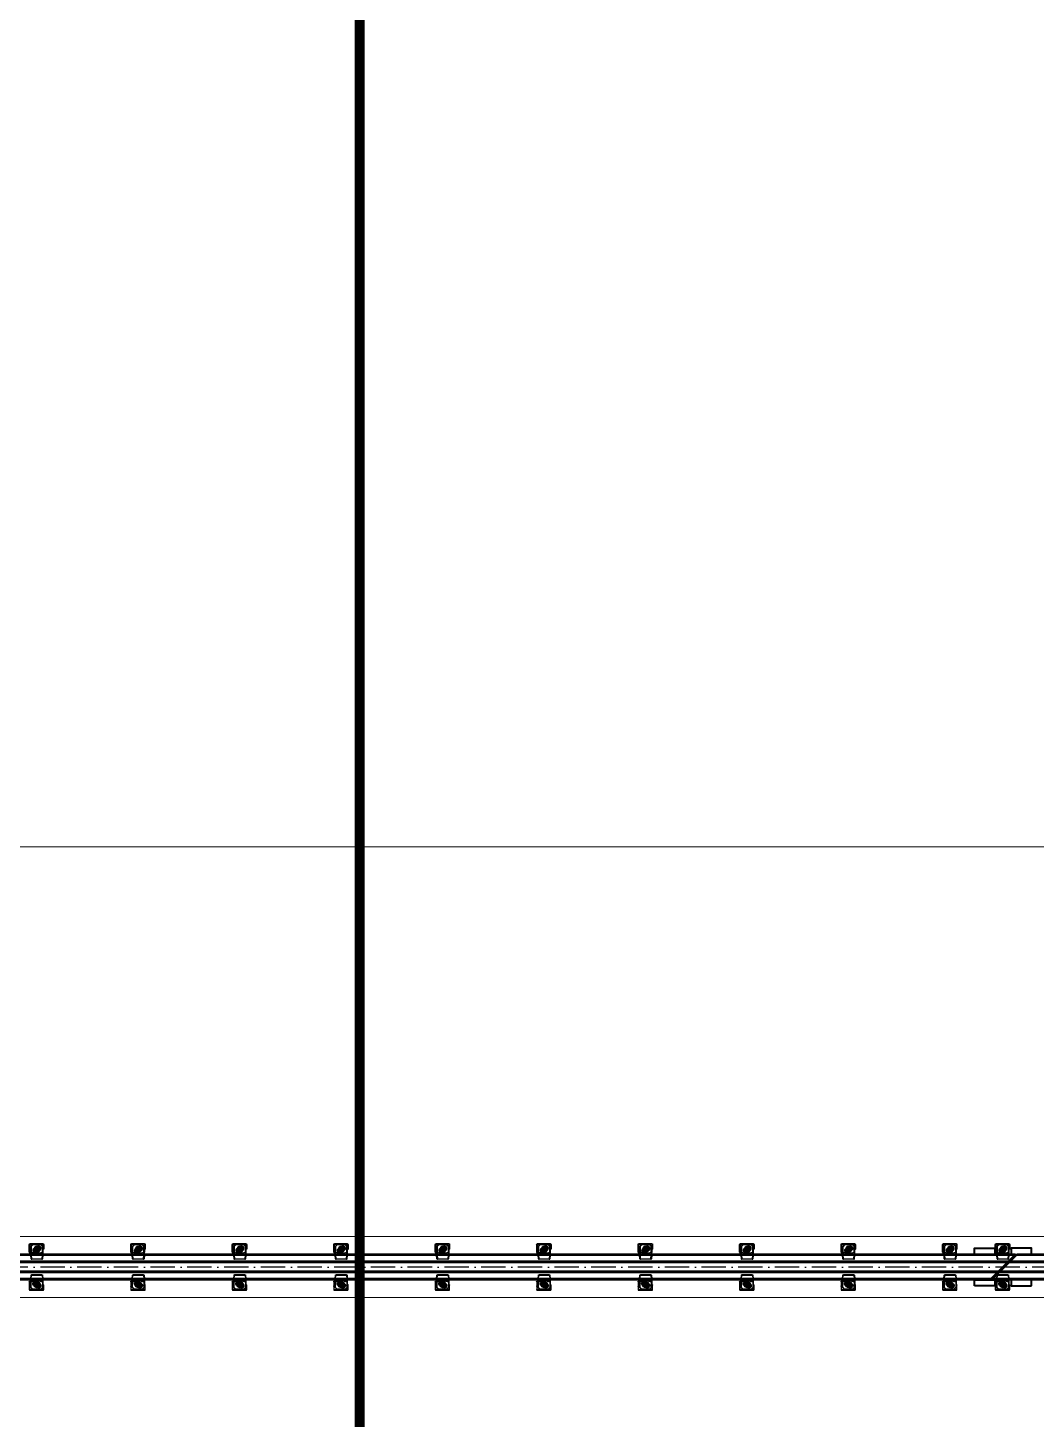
# Model space of a CAD drawing. Header units: centimetres. Extents: x 470464 to 524273, y 49611 to 59074.
# Drawn here: x 488386 to 488883, y 53483 to 54168 of the extents above; entities that cross this region are included whole.
import ezdxf

# ---------------------------------------------------------------- set-up
doc = ezdxf.new("R2010")
doc.units = ezdxf.units.CM
doc.header["$MEASUREMENT"] = 0
for name, pattern in [('1244_Aselsan_MIUM_3000$0$ACAD_ISO10W100', [18, 12, -3, 0, -3]), ('ACAD_ISO03W100', [30, 12, -18]), ('ACAD_ISO08W100', [36, 24, -3, 6, -3]), ('CHAIN', [0.3543, 0.2362, -0.0295, 0.0591, -0.0295]), ('XKITLINE00', [0])]:
    doc.linetypes.add(name, pattern=pattern)
doc.layers.add('---___EB_draft04_section', color=8, linetype='Continuous')
for name, color, linetype, lineweight in [('1', 7, 'Continuous', 25), ('AAA_EKSEN', 1, 'ACAD_ISO08W100', 9), ('S-COLS-CONC', 4, 'Continuous', 40)]:
    doc.layers.add(name, color=color, linetype=linetype, lineweight=lineweight)
doc.layers.add('A-ANNO-REVC-01', color=1, linetype='Continuous', lineweight=15, true_color=0xff0000, plot=False)
doc.styles.add('BARIŞ BABUR-3', font='arial.ttf')
doc.dimstyles.new('AAA_A4 BVS STANDART', dxfattribs={"dimscale": 12, "dimtxt": 1.8, "dimasz": 1.6, "dimexe": 0.18, "dimexo": 0.0625, "dimgap": 0.09, "dimtad": 1, "dimtoh": 1, "dimdec": 0, "dimzin": 9, "dimdsep": 46, "dimtxsty": 'BARIŞ BABUR-3', "dimcen": 0.09, "dimclrd": 1, "dimclre": 1, "dimclrt": 2, "dimadec": 0, "dimazin": 0, "dimtfac": 1, "dimtdec": 0, "dimtofl": 0, "dimtmove": 0, "dimatfit": 3, "dimfxl": 1, "dimtolj": 1, "dimtzin": 0, "dimlwd": 9, "dimlwe": 9, "dimarcsym": 0})

# ---------------------------------------------------------------- blocks, each defined once
blk = doc.blocks.new('*D297')
at = {"layer": 'A-ANNO-REVC-01', "color": 1, "lineweight": 9, "transparency": 16777216}
for p, q in [((485599.75, 45073.31), (485599.75, 45266.84)), ((493630.55, 45264.68), (485618.95, 45264.68)), ((493649.75, 45073.31), (493649.75, 45266.84))]:
    blk.add_line(p, q, dxfattribs=at)
at = {"layer": 'A-ANNO-REVC-01', "color": 1, "transparency": 16777216}
for points in [[(485618.95, 45267.88), (485618.95, 45261.48), (485599.75, 45264.68)], [(493630.55, 45261.48), (493630.55, 45267.88), (493649.75, 45264.68)]]:
    blk.add_solid(points, dxfattribs=at)
at = {"layer": 'Defpoints', "color": 0, "transparency": 16777216}
for p in [(485599.75, 45264.68), (485599.75, 45072.56), (493649.75, 45072.56)]:
    blk.add_point(p, dxfattribs=at)
at = {"layer": 'A-ANNO-REVC-01', "color": 2, "transparency": 16777216, "insert": (489624.75, 45278.92), "char_height": 21.6, "attachment_point": 5, "style": 'BARIŞ BABUR-3'}
blk.add_mtext('\\A1;YÜRÜME YOLU BOYU : 8050', dxfattribs=at)
blk = doc.blocks.new('sfsdsggssg')
at = {"layer": '1', "color": 2, "linetype": 'Continuous'}
for p, q in [((1141.12, -34640.04), (1141.14, -34640.05)), ((1141.12, -34640.04), (1141.12, -34645.13)), ((1141.14, -34640.05), (1141.34, -34640.05)), ((1141.14, -34640.05), (1141.14, -34645.11)), ((1141.34, -34645.11), (1141.34, -34640.05)), ((1141.39, -34639.74), (1143.17, -34639.58)), ((1141.41, -34639.76), (1141.39, -34639.74)), ((1143.18, -34639.6), (1141.41, -34639.76)), ((1141.41, -34639.76), (1141.43, -34639.95)), ((1141.43, -34639.95), (1143.19, -34639.8)), ((1143.18, -34639.6), (1143.19, -34639.8)), ((1143.2, -34639.6), (1143.2, -34639.8)), ((1143.56, -34639.62), (1143.54, -34639.81)), ((1143.54, -34639.81), (1143.64, -34639.82)), ((1143.56, -34639.62), (1143.57, -34639.58)), ((1143.66, -34639.63), (1143.56, -34639.62)), ((1143.57, -34639.58), (1144.07, -34639.58)), ((1143.66, -34639.63), (1143.64, -34639.82)), ((1143.64, -34639.82), (1143.79, -34639.88)), ((1144.06, -34639.63), (1144.07, -34639.58)), ((1144.45, -34639.58), (1147.37, -34639.58)), ((1144.45, -34639.61), (1144.45, -34639.58)), ((1144.57, -34642.74), (1144.5, -34642.84)), ((1144.6, -34642.9), (1144.5, -34642.84)), ((1147.36, -34639.6), (1144.65, -34639.6)), ((1144.65, -34639.6), (1144.65, -34639.8)), ((1144.65, -34639.8), (1147.36, -34639.8)), ((1145.51, -34641.09), (1145.49, -34641.12)), ((1145.51, -34641.09), (1145.53, -34641.11)), ((1145.84, -34639.58), (1145.99, -34639.33)), ((1146.02, -34639.39), (1145.91, -34639.58)), ((1145.99, -34639.33), (1146.02, -34639.39)), ((1146.14, -34639.58), (1146.2, -34639.49)), ((1146.28, -34639.24), (1146.25, -34639.18)), ((1148.46, -34639.18), (1146.25, -34639.18)), ((1148.4, -34639.24), (1146.28, -34639.24)), ((1146.28, -34639.44), (1148.4, -34639.44)), ((1147.37, -34639.58), (1147.36, -34639.6)), ((1147.36, -34639.6), (1147.36, -34639.8)), ((1147.43, -34639.83), (1147.58, -34639.69)), ((1147.43, -34639.83), (1148.25, -34640.64)), ((1147.58, -34639.69), (1147.58, -34639.67)), ((1148.39, -34640.5), (1147.58, -34639.69)), ((1147.59, -34639.67), (1148.41, -34640.49)), ((1148.25, -34640.64), (1148.39, -34640.5)), ((1148.28, -34640.72), (1148.28, -34644.45)), ((1148.28, -34640.72), (1148.47, -34640.72)), ((1148.41, -34640.49), (1148.39, -34640.5)), ((1148.46, -34639.18), (1148.4, -34639.24)), ((1148.47, -34640.72), (1148.5, -34640.71)), ((1148.47, -34644.45), (1148.47, -34640.72)), ((1148.5, -34639.54), (1148.51, -34642.73)), ((1148.5, -34640.71), (1148.5, -34644.46)), ((1148.68, -34643.14), (1148.71, -34642.91)), ((1148.69, -34645.92), (1148.68, -34643.14)), ((1148.7, -34639.54), (1148.75, -34639.48)), ((1148.71, -34642.91), (1148.7, -34639.54)), ((1148.75, -34639.48), (1148.75, -34645.98)), ((1141.14, -34645.11), (1141.12, -34645.13)), ((1141.14, -34645.11), (1141.34, -34645.11)), ((1141.39, -34645.42), (1141.41, -34645.41)), ((1143.17, -34645.58), (1141.39, -34645.42)), ((1141.41, -34645.41), (1141.43, -34645.21)), ((1141.41, -34645.41), (1143.18, -34645.56)), ((1143.19, -34645.36), (1141.43, -34645.21)), ((1143.18, -34645.56), (1143.19, -34645.36)), ((1143.2, -34645.36), (1143.2, -34645.56)), ((1143.64, -34645.34), (1143.54, -34645.35)), ((1143.54, -34645.35), (1143.56, -34645.55)), ((1143.56, -34645.55), (1143.66, -34645.54)), ((1143.56, -34645.55), (1143.57, -34645.58)), ((1144.07, -34645.58), (1143.57, -34645.58)), ((1143.79, -34645.28), (1143.64, -34645.34)), ((1143.64, -34645.34), (1143.66, -34645.54)), ((1144.06, -34645.54), (1144.07, -34645.58)), ((1144.25, -34645.58), (1144.25, -34645.98)), ((1144.29, -34645.94), (1144.25, -34645.98)), ((1144.3, -34645.58), (1144.29, -34645.94)), ((1144.45, -34645.55), (1144.45, -34645.58)), ((1147.37, -34645.58), (1144.45, -34645.58)), ((1144.49, -34645.95), (1144.5, -34645.58)), ((1144.55, -34646.28), (1144.59, -34646.24)), ((1144.55, -34646.28), (1148.46, -34646.28)), ((1146.46, -34646.05), (1144.59, -34646.05)), ((1144.59, -34646.24), (1146.72, -34646.24)), ((1144.65, -34645.36), (1144.65, -34645.56)), ((1147.36, -34645.36), (1144.65, -34645.36)), ((1144.65, -34645.56), (1147.36, -34645.56)), ((1146.45, -34643.96), (1146.49, -34643.98)), ((1146.49, -34643.98), (1146.51, -34643.94)), ((1146.65, -34645.58), (1146.51, -34645.83)), ((1146.72, -34646.24), (1146.84, -34646.22)), ((1146.84, -34646.03), (1146.84, -34646.22)), ((1148.39, -34646.03), (1146.84, -34646.03)), ((1146.84, -34646.22), (1148.39, -34646.22)), ((1147.36, -34645.36), (1147.36, -34645.56)), ((1147.36, -34645.56), (1147.37, -34645.58)), ((1148.25, -34644.52), (1147.43, -34645.33)), ((1147.43, -34645.33), (1147.58, -34645.47)), ((1147.58, -34645.47), (1148.39, -34644.66)), ((1147.58, -34645.49), (1147.58, -34645.47)), ((1148.41, -34644.67), (1147.59, -34645.49)), ((1148.25, -34644.52), (1148.39, -34644.66)), ((1148.28, -34644.45), (1148.47, -34644.45)), ((1148.39, -34644.66), (1148.41, -34644.67)), ((1148.39, -34646.03), (1148.39, -34646.22)), ((1148.39, -34646.22), (1148.46, -34646.28)), ((1148.5, -34644.46), (1148.47, -34644.45)), ((1148.49, -34644.53), (1148.49, -34645.93)), ((1148.75, -34645.98), (1148.69, -34645.92))]:
    blk.add_line(p, q, dxfattribs=at)
for radius in [1.5, 0.7]:
    blk.add_circle((1146.05, -34642.51), radius, dxfattribs=at)
at = {"layer": '1', "color": 2, "linetype": 'Continuous', "extrusion": (0, 0, -1)}
blk.add_circle((-1146.05, -34642.51), 0.8, dxfattribs=at)
for centre, start, end in [((-1145.5, -34643.41), 209.85389, 29.85389), ((-1146.5, -34641.66), 29.85389, 207.47171)]:
    blk.add_arc(centre, 1.14, start, end, dxfattribs=at)
at = {"layer": '1', "color": 2, "linetype": 'Continuous'}
for centre, radius, start, end in [((1145.5, -34643.41), 0.943, 155.46736, 321.17423), ((1145.5, -34643.41), 0.92, 156.92705, 319.71455), ((1146.05, -34642.51), 1.2, 166, 226), ((1146.05, -34642.51), 1.2, 106, 166), ((1146.05, -34642.51), 1.2, 226, 286), ((1146.05, -34642.51), 1.2, 46, 106), ((1146.5, -34641.66), 0.943, 345.8258, 138.46299), ((1146.5, -34641.66), 0.92, 347.60892, 136.67705), ((1146.05, -34642.51), 1.2, 286, 346), ((1146.05, -34642.51), 1.2, 346, 46)]:
    blk.add_arc(centre, radius, start, end, dxfattribs=at)
at = {"layer": '1', "color": 2, "linetype": 'Continuous', "extrusion": (0, 0, -1)}
for centre, major_axis, ratio, start_param, end_param in [((1141.42, -34640.04), (-0.222, 0.204), 0.995811, 5.544902, 7.021469), ((1141.44, -34640.05), (0.203, 0.221), 0.997694, 3.974105, 5.450673), ((1141.44, -34640.05), (0.0742, -0.068), 0.993033, 2.403309, 3.879876), ((1143.64, -34639.82), (0.001, 0.2), 0.752836, 0.132804, 1.847295), ((1152.49, -34642.58), (-8.4, 0), 0.918737, 5.915201, 6.65117), ((1144.04, -34639.83), (0.001, 0.2), 0.752479, 0.132721, 1.852962), ((1144.31, -34639.82), (-0.014, 0.199), 0.74106, 0.130215, 1.915333), ((1144.45, -34639.81), (-0.008, 0.2), 0.422896, 0.096328, 1.761115), ((1146.28, -34639.54), (0.271, 0.128), 0.997202, 4.110755, 5.150568), ((1146.19, -34639.49), (-0.173, 0.101), 0.027764, 4.691233, 6.195885), ((1146.28, -34639.54), (-0.0748, 0.0667), 0.997721, 6.084759, 7.124571), ((1146.28, -34639.44), (0, 0.2), 0.004243, 0.087267, 1.605444), ((1147.36, -34639.9), (-0.277, 0.115), 0.998522, 1.179673, 1.96192), ((1147.36, -34639.9), (0.0384, 0.0928), 0.995546, 5.892062, 6.674309), ((1147.37, -34639.88), (0.115, 0.278), 0.997326, 5.892062, 6.674309), ((1148.17, -34640.72), (-0.0928, -0.0384), 0.995546, 2.750469, 3.532716), ((1148.17, -34640.72), (-0.115, 0.277), 0.998522, 1.179673, 1.96192), ((1148.4, -34639.44), (0, 0.2), 0.004243, 0.087267, 1.605444), ((1148.4, -34639.54), (-0.243, 0.175), 0.996422, 0.949848, 2.513048), ((1148.4, -34639.54), (0.0889, 0.0469), 0.994028, 5.200197, 6.763397), ((1148.2, -34640.71), (0.278, 0.115), 0.997326, 5.892062, 6.674309), ((1148.5, -34639.54), (0.2, 0.001), 0.034652, 0.087319, 1.566648), ((1148.51, -34642.74), (0.008, 0.2), 0.005639, 3.866293, 4.746837), ((1148.47, -34643.25), (0.056, 0.516), 0.770786, 6.203754, 6.230389), ((1148.51, -34642.91), (-0.201, 0.003), 0.124494, 1.540952, 3.020281), ((1148.49, -34643.14), (0.199, -0.02), 0.74823, 4.69971, 6.151435), ((1148.49, -34643.14), (-0.2, -0.001), 0.034899, 3.228912, 4.651252), ((1148.51, -34642.91), (-0.188, 0.076), 0.878606, 1.230281, 2.70961), ((1141.42, -34645.13), (0.222, 0.204), 0.995811, 2.403309, 3.879876), ((1141.44, -34645.11), (-0.203, 0.221), 0.997694, 3.974105, 5.450673), ((1141.44, -34645.11), (0.0742, 0.068), 0.993033, 2.403309, 3.879876), ((1143.64, -34645.34), (-0.001, 0.2), 0.752836, 1.294298, 3.008789), ((1144.04, -34645.34), (-0.001, 0.2), 0.752479, 1.288631, 3.008872), ((1144.56, -34645.98), (0.214, 0.214), 0.992433, 2.359993, 3.923193), ((1144.49, -34645.94), (-0.2, 0.001), 0.034627, 4.708031, 6.195866), ((1144.59, -34645.94), (-0.138, 0.267), 0.998031, 3.623062, 5.186262), ((1144.31, -34645.35), (0.014, 0.199), 0.74106, 1.22626, 3.011378), ((1144.45, -34645.36), (0.008, 0.2), 0.422896, 1.380478, 3.045264), ((1144.6, -34645.95), (0.0592, 0.0819), 0.989251, 2.52068, 4.08388), ((1144.59, -34646.04), (0, -0.2), 0.004269, 4.747034, 6.195918), ((1146.9, -34646), (0.426, 0.115), 0.905428, 3.310168, 3.875491), ((1146.46, -34646.06), (-0.199, -0.016), 0.034866, 1.569261, 2.70958), ((1146.72, -34646.04), (-0.256, 0.042), 0.76271, 4.58737, 6.036255), ((1146.51, -34645.83), (-0.174, 0.099), 0.027964, 1.549906, 2.758993), ((1146.84, -34646.02), (-0.038, 0.196), 0.907507, 3.350606, 5.211047), ((1146.9, -34646.01), (0.253, 0.061), 0.768803, 3.289543, 3.701099), ((1146.72, -34646.04), (-0.012, 0.201), 0.369521, 3.302192, 4.751077), ((1146.84, -34646.02), (-0.187, 0.071), 0.032625, 4.699988, 5.905162), ((1176.86, -34592.77), (84.96, 148.55), 0.001169, 1.933599, 1.936064), ((1146.84, -34646.01), (-0.174, 0.099), 0.030283, 4.695034, 5.900559), ((1176.86, -34592.78), (84.96, 148.54), 0.002337, 1.9329, 1.936067), ((1147.36, -34645.26), (0.0384, -0.0928), 0.995546, 5.892062, 6.674309), ((1147.36, -34645.26), (0.277, 0.115), 0.998522, 1.179673, 1.96192), ((1147.37, -34645.28), (-0.115, 0.278), 0.997326, 2.750469, 3.532716), ((1148.17, -34644.45), (0.0928, -0.0384), 0.995546, 5.892062, 6.674309), ((1148.17, -34644.45), (0.115, 0.277), 0.998522, 1.179673, 1.96192), ((1148.39, -34645.92), (0.139, 0.266), 0.998207, 1.09196, 2.65516), ((1148.39, -34645.93), (-0.0609, 0.0807), 0.988978, 2.219923, 3.783123), ((1148.2, -34644.46), (-0.278, 0.115), 0.997326, 2.750469, 3.532716), ((1148.49, -34645.92), (-0.2, -0.001), 0.034899, 3.228912, 4.712496)]:
    blk.add_ellipse(centre, major_axis=major_axis, ratio=ratio, start_param=start_param, end_param=end_param, dxfattribs=at)
at = {"layer": '1', "color": 2, "linetype": 'Continuous'}
for centre, major_axis, ratio, start_param, end_param in [((1152.2, -34642.58), (-9.07, 0), 0.918737, 5.945855, 6.620515), ((1146.25, -34639.48), (-0.15, 0.261), 0.994945, 5.763279, 6.803091), ((1148.45, -34639.48), (0.214, 0.214), 0.992433, 5.501585, 7.064785), ((1148.45, -34645.98), (-0.214, 0.214), 0.992433, 2.359993, 3.923193)]:
    blk.add_ellipse(centre, major_axis=major_axis, ratio=ratio, start_param=start_param, end_param=end_param, dxfattribs=at)
for points, weights in [([(1141.12, -34640.04), (1141.12, -34640.04), (1141.12, -34640.04)], [0.500000154953, 0.499999845047, 0.500000154953]), ([(1141.39, -34639.74), (1141.39, -34639.74), (1141.39, -34639.74)], [0.500000154951, 0.499999845049, 0.500000154951]), ([(1147.37, -34639.58), (1147.37, -34639.58), (1147.37, -34639.58)], [0.500000031564, 0.499999968436, 0.500000031564]), ([(1147.58, -34639.67), (1147.59, -34639.67), (1147.59, -34639.67)], [0.500000032286, 0.499999967714, 0.500000032286]), ([(1148.41, -34640.49), (1148.41, -34640.49), (1148.41, -34640.49)], [0.500000032004, 0.499999967996, 0.500000032004]), ([(1148.5, -34640.71), (1148.5, -34640.71), (1148.5, -34640.71)], [0.500000031722, 0.499999968278, 0.500000031722]), ([(1141.12, -34645.13), (1141.12, -34645.13), (1141.12, -34645.13)], [0.500000154938, 0.499999845062, 0.500000154938]), ([(1141.39, -34645.42), (1141.39, -34645.42), (1141.39, -34645.42)], [0.500000154962, 0.499999845038, 0.500000154962]), ([(1147.37, -34645.58), (1147.37, -34645.58), (1147.37, -34645.58)], [0.500000031519, 0.499999968481, 0.500000031519]), ([(1147.59, -34645.49), (1147.59, -34645.49), (1147.58, -34645.49)], [0.500000031966, 0.499999968034, 0.500000031966]), ([(1148.41, -34644.67), (1148.41, -34644.67), (1148.41, -34644.67)], [0.500000031836, 0.499999968164, 0.500000031836]), ([(1148.5, -34644.46), (1148.5, -34644.46), (1148.5, -34644.46)], [0.500000031229, 0.499999968771, 0.500000031229])]:
    blk.add_rational_spline(points, weights, degree=2, dxfattribs=at)
for points, knots in [([(1143.17, -34639.58), (1143.17, -34639.59), (1143.17, -34639.59), (1143.18, -34639.6), (1143.18, -34639.6), (1143.18, -34639.6)], [0, 0, 0, 0, 0.876308, 0.876308, 1, 1, 1, 1]), ([(1143.2, -34639.58), (1143.23, -34639.58), (1143.3, -34639.58), (1143.4, -34639.58), (1143.49, -34639.58), (1143.54, -34639.58), (1143.57, -34639.58)], [0, 0, 0, 0, 0.225713, 0.483808, 0.741904, 1, 1, 1, 1]), ([(1143.56, -34639.62), (1143.56, -34639.62), (1143.56, -34639.62), (1143.52, -34639.61), (1143.47, -34639.61), (1143.38, -34639.6), (1143.35, -34639.6), (1143.27, -34639.6), (1143.24, -34639.6), (1143.2, -34639.6)], [0, 0, 0, 0, 0.000017, 0.000017, 0.401467, 0.401467, 0.701656, 0.701656, 1, 1, 1, 1]), ([(1143.2, -34639.8), (1143.24, -34639.8), (1143.27, -34639.8), (1143.34, -34639.8), (1143.38, -34639.8), (1143.45, -34639.81), (1143.5, -34639.81), (1143.54, -34639.81)], [0, 0, 0, 0, 0.304321, 0.304321, 0.608496, 0.608496, 1, 1, 1, 1]), ([(1143.79, -34645.28), (1143.62, -34644.85), (1143.49, -34644.41), (1143.32, -34643.5), (1143.28, -34643.04), (1143.28, -34641.66), (1143.45, -34640.74), (1143.79, -34639.88)], [0, 0, 0, 0, 0.25, 0.25, 0.5, 0.5, 1, 1, 1, 1]), ([(1143.79, -34639.88), (1143.87, -34639.88), (1143.96, -34639.88), (1144.09, -34639.88), (1144.14, -34639.88), (1144.19, -34639.88)], [0, 0, 0, 0, 0.657537, 0.657537, 1, 1, 1, 1]), ([(1144.45, -34639.87), (1144.28, -34640.31), (1144.15, -34640.75), (1143.98, -34641.66), (1143.93, -34642.13), (1143.94, -34643.5), (1144.11, -34644.43), (1144.45, -34645.29)], [0, 0, 0, 0, 0.25, 0.25, 0.5, 0.5, 1, 1, 1, 1]), ([(1144.32, -34639.62), (1144.3, -34639.62), (1144.29, -34639.62), (1144.24, -34639.62), (1144.2, -34639.62), (1144.13, -34639.63), (1144.1, -34639.63), (1144.06, -34639.63), (1144.06, -34639.63), (1144.06, -34639.63)], [0, 0, 0, 0, 0.155547, 0.155547, 0.580528, 0.580528, 0.999985, 0.999985, 1, 1, 1, 1]), ([(1144.07, -34639.58), (1144.09, -34639.58), (1144.14, -34639.58), (1144.24, -34639.58), (1144.34, -34639.58), (1144.41, -34639.58), (1144.45, -34639.58)], [0, 0, 0, 0, 0.25, 0.5, 0.749999, 1, 1, 1, 1]), ([(1144.19, -34639.88), (1144.22, -34639.88), (1144.26, -34639.88), (1144.34, -34639.88), (1144.37, -34639.88), (1144.43, -34639.87), (1144.44, -34639.87), (1144.45, -34639.87)], [0, 0, 0, 0, 0.423047, 0.423047, 0.845832, 0.845832, 1, 1, 1, 1]), ([(1144.45, -34639.61), (1144.45, -34639.61), (1144.45, -34639.61), (1144.41, -34639.61), (1144.37, -34639.61), (1144.33, -34639.62), (1144.32, -34639.62), (1144.32, -34639.62)], [0, 0, 0, 0, 0.000035, 0.000035, 0.836112, 0.836112, 1, 1, 1, 1]), ([(1144.65, -34639.6), (1144.63, -34639.6), (1144.61, -34639.6), (1144.59, -34639.61), (1144.55, -34639.61), (1144.5, -34639.61), (1144.45, -34639.61)], [0, 0, 0, 0, 0.267342, 0.267342, 0.267342, 1, 1, 1, 1]), ([(1144.45, -34639.87), (1144.47, -34639.86), (1144.5, -34639.86), (1144.53, -34639.85), (1144.53, -34639.84), (1144.54, -34639.84)], [0, 0, 0, 0, 0.864692, 0.864692, 1, 1, 1, 1]), ([(1144.54, -34639.84), (1144.56, -34639.83), (1144.59, -34639.82), (1144.62, -34639.81), (1144.62, -34639.81), (1144.63, -34639.81), (1144.64, -34639.81), (1144.65, -34639.8)], [0, 0, 0, 0, 0.704482, 0.704482, 0.731136, 0.731136, 1, 1, 1, 1]), ([(1144.72, -34642.9), (1144.74, -34642.79), (1144.77, -34642.68), (1144.83, -34642.46), (1144.86, -34642.34), (1144.89, -34642.22)], [0, 0, 0, 0, 0.5, 0.5, 1, 1, 1, 1]), ([(1145.05, -34641.55), (1145.16, -34641.52), (1145.26, -34641.49), (1145.48, -34641.43), (1145.6, -34641.39), (1145.72, -34641.36)], [0, 0, 0, 0, 0.5, 0.5, 1, 1, 1, 1]), ([(1145.71, -34643.86), (1145.64, -34643.78), (1145.56, -34643.71), (1145.39, -34643.55), (1145.3, -34643.46), (1145.22, -34643.38)], [0, 0, 0, 0, 0.5, 0.5, 1, 1, 1, 1]), ([(1146.38, -34641.17), (1146.46, -34641.24), (1146.54, -34641.32), (1146.71, -34641.48), (1146.8, -34641.57), (1146.88, -34641.65)], [0, 0, 0, 0, 0.5, 0.5, 1, 1, 1, 1]), ([(1147.05, -34643.48), (1146.94, -34643.51), (1146.84, -34643.54), (1146.62, -34643.6), (1146.5, -34643.63), (1146.38, -34643.67)], [0, 0, 0, 0, 0.5, 0.5, 1, 1, 1, 1]), ([(1147.38, -34642.13), (1147.36, -34642.24), (1147.33, -34642.34), (1147.27, -34642.57), (1147.24, -34642.69), (1147.21, -34642.8)], [0, 0, 0, 0, 0.5, 0.5, 1, 1, 1, 1]), ([(1143.54, -34645.35), (1143.5, -34645.35), (1143.46, -34645.36), (1143.38, -34645.36), (1143.35, -34645.36), (1143.27, -34645.36), (1143.24, -34645.36), (1143.2, -34645.36)], [0, 0, 0, 0, 0.37098, 0.37098, 0.685408, 0.685408, 1, 1, 1, 1]), ([(1143.2, -34645.56), (1143.24, -34645.56), (1143.28, -34645.56), (1143.35, -34645.56), (1143.39, -34645.56), (1143.47, -34645.55), (1143.52, -34645.55), (1143.56, -34645.55)], [0, 0, 0, 0, 0.308433, 0.308433, 0.618953, 0.618953, 1, 1, 1, 1]), ([(1143.57, -34645.58), (1143.54, -34645.58), (1143.49, -34645.58), (1143.4, -34645.58), (1143.3, -34645.58), (1143.23, -34645.58), (1143.2, -34645.58)], [0, 0, 0, 0, 0.258096, 0.516192, 0.774287, 1, 1, 1, 1]), ([(1144.19, -34645.28), (1144.1, -34645.28), (1144.01, -34645.28), (1143.88, -34645.28), (1143.83, -34645.28), (1143.79, -34645.28)], [0, 0, 0, 0, 0.657537, 0.657537, 1, 1, 1, 1]), ([(1144.06, -34645.54), (1144.06, -34645.54), (1144.06, -34645.54), (1144.1, -34645.54), (1144.14, -34645.54), (1144.23, -34645.54), (1144.27, -34645.54), (1144.32, -34645.55)], [0, 0, 0, 0, 0.000015, 0.000015, 0.496417, 0.496417, 1, 1, 1, 1]), ([(1144.45, -34645.58), (1144.41, -34645.58), (1144.34, -34645.58), (1144.24, -34645.58), (1144.14, -34645.58), (1144.09, -34645.58), (1144.07, -34645.58)], [0, 0, 0, 0, 0.250001, 0.5, 0.75, 1, 1, 1, 1]), ([(1144.45, -34645.29), (1144.41, -34645.29), (1144.36, -34645.29), (1144.28, -34645.28), (1144.23, -34645.28), (1144.19, -34645.28)], [0, 0, 0, 0, 0.500153, 0.500153, 1, 1, 1, 1]), ([(1144.32, -34645.55), (1144.35, -34645.55), (1144.38, -34645.55), (1144.43, -34645.55), (1144.44, -34645.55), (1144.45, -34645.55), (1144.45, -34645.55), (1144.45, -34645.55)], [0, 0, 0, 0, 0.836069, 0.836069, 0.999965, 0.999965, 1, 1, 1, 1]), ([(1144.54, -34645.32), (1144.51, -34645.31), (1144.49, -34645.3), (1144.46, -34645.29), (1144.46, -34645.29), (1144.45, -34645.29)], [0, 0, 0, 0, 0.863107, 0.863107, 1, 1, 1, 1]), ([(1144.65, -34645.36), (1144.62, -34645.35), (1144.58, -34645.34), (1144.55, -34645.32), (1144.54, -34645.32), (1144.54, -34645.32)], [0, 0, 0, 0, 0.858601, 0.858601, 1, 1, 1, 1])]:
    blk.add_open_spline(points, degree=3, knots=knots, dxfattribs=at)
for points in [[(1143.2, -34639.58), (1143.19, -34639.58), (1143.18, -34639.58), (1143.17, -34639.58)], [(1143.17, -34639.58), (1143.17, -34639.58), (1143.17, -34639.58), (1143.17, -34639.58)], [(1143.2, -34639.6), (1143.19, -34639.6), (1143.18, -34639.6), (1143.18, -34639.6)], [(1143.19, -34639.8), (1143.2, -34639.8), (1143.2, -34639.8), (1143.2, -34639.8)], [(1143.2, -34639.6), (1143.2, -34639.59), (1143.2, -34639.59), (1143.2, -34639.58)], [(1143.2, -34639.58), (1143.2, -34639.58), (1143.2, -34639.58), (1143.2, -34639.58)], [(1144.06, -34639.63), (1143.93, -34639.63), (1143.8, -34639.63), (1143.66, -34639.63)], [(1145.22, -34643.38), (1145.04, -34643.21), (1144.87, -34643.04), (1144.72, -34642.9)], [(1144.89, -34642.22), (1144.94, -34641.99), (1145, -34641.76), (1145.05, -34641.55)], [(1146.38, -34643.67), (1146.15, -34643.73), (1145.92, -34643.8), (1145.71, -34643.86)], [(1145.72, -34641.36), (1145.95, -34641.29), (1146.18, -34641.23), (1146.38, -34641.17)], [(1146.88, -34641.65), (1147.06, -34641.82), (1147.23, -34641.98), (1147.38, -34642.13)], [(1147.21, -34642.8), (1147.16, -34643.04), (1147.1, -34643.27), (1147.05, -34643.48)], [(1143.18, -34645.56), (1143.17, -34645.57), (1143.17, -34645.57), (1143.17, -34645.58)], [(1143.17, -34645.58), (1143.18, -34645.58), (1143.19, -34645.58), (1143.2, -34645.58)], [(1143.17, -34645.58), (1143.17, -34645.58), (1143.17, -34645.58), (1143.17, -34645.58)], [(1143.18, -34645.56), (1143.18, -34645.56), (1143.19, -34645.56), (1143.2, -34645.56)], [(1143.2, -34645.36), (1143.2, -34645.36), (1143.2, -34645.36), (1143.19, -34645.36)], [(1143.2, -34645.58), (1143.2, -34645.58), (1143.2, -34645.57), (1143.2, -34645.56)], [(1143.2, -34645.58), (1143.2, -34645.58), (1143.2, -34645.58), (1143.2, -34645.58)], [(1143.66, -34645.54), (1143.8, -34645.54), (1143.93, -34645.54), (1144.06, -34645.54)], [(1144.45, -34645.55), (1144.51, -34645.56), (1144.58, -34645.56), (1144.65, -34645.56)], [(1146.68, -34645.92), (1146.67, -34645.93), (1146.67, -34645.94), (1146.66, -34645.96)], [(1146.84, -34646.03), (1146.84, -34646.02), (1146.84, -34646.02), (1146.84, -34646.02)]]:
    blk.add_open_spline(points, degree=3, dxfattribs=at)
at = {"layer": 'AAA_EKSEN', "color": 2, "linetype": 'CHAIN', "ltscale": 20}
for p, q in [((1147.05, -34642.51), (1145.05, -34642.51)), ((1146.05, -34641.51), (1146.05, -34643.51))]:
    blk.add_line(p, q, dxfattribs=at)
blk = doc.blocks.new('dfghdsfdhfd')
at = {"layer": 'S-COLS-CONC', "color": 2}
for p, q in [((1058.46, -34669.09), (1045.96, -34681.59)), ((1058.09, -34669.46), (1058.09, -35856.96)), ((1058.46, -34669.09), (1058.46, -35856.59)), ((1049.51, -34678.04), (1049.51, -35865.54)), ((1049.96, -34677.59), (1049.96, -35865.09)), ((1054.46, -34673.09), (1054.46, -35860.59)), ((1054.91, -34672.64), (1054.91, -35860.14)), ((1045.96, -34681.59), (1045.96, -35869.09)), ((1046.32, -34681.22), (1046.32, -35868.72))]:
    blk.add_line(p, q, dxfattribs=at)
blk = doc.blocks.new('K')
at = {"color": 2, "linetype": 'XKITLINE00', "lineweight": 0}
for p, q in [((487399.75, 45072.56), (489128.41, 45072.56)), ((487399.75, 45042.56), (489128.41, 45042.56))]:
    blk.add_line(p, q, dxfattribs=at)
at = {"color": 2, "linetype": '1244_Aselsan_MIUM_3000$0$ACAD_ISO10W100'}
blk.add_line((489128.41, 45057.56), (485623.75, 45057.56), dxfattribs=at)
at = {"layer": 'S-COLS-CONC', "color": 2}
for p, q in [((488873.75, 45063.81), (488861.25, 45051.31)), ((489128.41, 45063.45), (488873.38, 45063.45)), ((489128.41, 45063.81), (488873.75, 45063.81)), ((489128.41, 45059.81), (488869.75, 45059.81)), ((489128.41, 45060.26), (488870.2, 45060.26)), ((489128.41, 45051.31), (488861.25, 45051.31)), ((489128.41, 45051.68), (488861.61, 45051.68)), ((489128.41, 45054.86), (488864.8, 45054.86)), ((489128.41, 45055.31), (488865.25, 45055.31))]:
    blk.add_line(p, q, dxfattribs=at)
for points in [[(488852.75, 45063.81), (488852.75, 45066.81), (488862.75, 45066.81), (488862.75, 45063.81)], [(488880.75, 45063.81), (488880.75, 45066.81), (488870.75, 45066.81), (488870.75, 45063.81)], [(488852.75, 45048.31), (488852.75, 45051.31), (488862.75, 45051.31), (488862.75, 45048.31)], [(488880.75, 45048.31), (488880.75, 45051.31), (488870.75, 45051.31), (488870.75, 45048.31)]]:
    blk.add_lwpolyline(points, close=True, dxfattribs=at)
at = {"layer": 'S-COLS-CONC', "color": 2, "xscale": -1, "rotation": 270}
for name, p in [('dfghdsfdhfd', (523541.84, 44005.36)), ('sfsdsggssg', (523033.26, 43920.26)), ('sfsdsggssg', (523083.26, 43920.26)), ('sfsdsggssg', (523133.26, 43920.26)), ('sfsdsggssg', (523183.26, 43920.26)), ('sfsdsggssg', (523233.26, 43920.26)), ('sfsdsggssg', (523283.26, 43920.26)), ('sfsdsggssg', (523333.26, 43920.26)), ('sfsdsggssg', (523383.26, 43920.26)), ('sfsdsggssg', (523433.26, 43920.26)), ('sfsdsggssg', (523483.26, 43920.26)), ('sfsdsggssg', (523509.26, 43920.26))]:
    blk.add_blockref(name, p, dxfattribs=at)
at = {"layer": 'S-COLS-CONC', "color": 2, "rotation": 270}
for p in [(523033.26, 46194.87), (523083.26, 46194.87), (523133.26, 46194.87), (523183.26, 46194.87), (523233.26, 46194.87), (523283.26, 46194.87), (523333.26, 46194.87), (523383.26, 46194.87), (523433.26, 46194.87), (523483.26, 46194.87), (523509.26, 46194.87)]:
    blk.add_blockref('sfsdsggssg', p, dxfattribs=at)
at = {"layer": 'A-ANNO-REVC-01', "color": 6}
dim = blk.add_linear_dim(base=(485599.75, 45264.68), p1=(493649.75, 45072.56), p2=(485599.75, 45072.56), text='YÜRÜME YOLU BOYU : <>', dimstyle='AAA_A4 BVS STANDART', override={"dimtxsty": 'BARIŞ BABUR-3'}, dxfattribs=at)
dim.commit()
dim.dimension.update_dxf_attribs({"geometry": '*D297', "text_midpoint": (489624.75, 45264.68), "dimtype": 160})

msp = doc.modelspace()

# ---------------------------------------------------------------- linework, layer by layer
at = {"layer": '---___EB_draft04_section', "color": 30, "linetype": 'ACAD_ISO03W100', "ltscale": 5, "const_width": 5}
msp.add_lwpolyline([(488649.75, 50682.56), (488549.75, 50682.56), (488549.75, 57802.88), (488649.75, 57802.88)], dxfattribs=at)

# ---------------------------------------------------------------- next in the draw order: block references
msp.add_blockref('K', (0, 8500))

doc.saveas('drawing.dxf')
